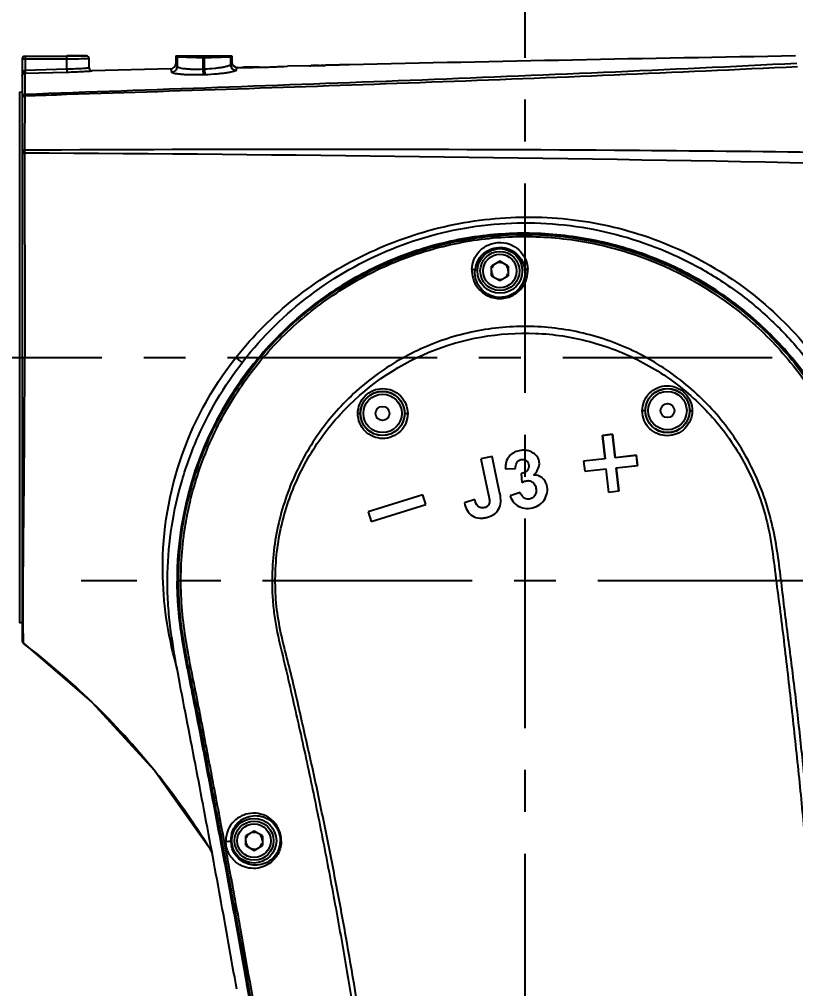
# Model space of a CAD drawing. Header units: millimetres. Extents: x 5828 to 6704, y 123 to 421.
# Drawn here: x 6573.6 to 6580.55, y 352.12 to 360.8 of the extents above; entities that cross this region are included whole.
import ezdxf

# ---------------------------------------------------------------- set-up
doc = ezdxf.new("R2010")
doc.units = ezdxf.units.MM
doc.linetypes.add('CENTER', pattern=[0.6, 0.375, -0.075, 0.075, -0.075])
for name, color, linetype in [('中心线', 7, 'Continuous'), ('外形图', 7, 'Continuous'), ('尺寸标注', 7, 'Continuous'), ('运动范围', 7, 'Continuous')]:
    doc.layers.add(name, color=color, linetype=linetype)
doc.styles.add('微软雅黑', font='msyh.ttc', dxfattribs={"height": 1.5})
doc.dimstyles.new('尺寸标注_1_20比例', dxfattribs={"dimtxt": 1.5, "dimasz": 1.25, "dimexe": 0.5, "dimexo": 0.4, "dimgap": 0.5, "dimtad": 1, "dimdec": 1, "dimlfac": 20, "dimdsep": 46, "dimtxsty": '微软雅黑', "dimcen": 0.09, "dimadec": 0, "dimazin": 0, "dimtp": 0.01, "dimtm": 0.01, "dimtfac": 1, "dimtdec": 1, "dimtofl": 0, "dimtmove": 0, "dimatfit": 3, "dimfxl": 1, "dimtolj": 1, "dimarcsym": 0})

# ---------------------------------------------------------------- blocks, each defined once
blk = doc.blocks.new('*D1121')
at = {"layer": 'Defpoints', "color": 0}
for p in [(6578.1257, 376.8637), (6520.5215, 313.0187), (6575.7198, 313.0187)]:
    blk.add_point(p, dxfattribs=at)
at = {"layer": '尺寸标注', "color": 0, "lineweight": -2}
for p, q in [((6577.7257, 376.8637), (6520.0215, 376.8637)), ((6520.5215, 375.6137), (6520.5215, 314.2687)), ((6575.3198, 313.0187), (6520.0215, 313.0187))]:
    blk.add_line(p, q, dxfattribs=at)
at = {"layer": '尺寸标注', "color": 0}
for points in [[(6520.7298, 375.6137), (6520.3132, 375.6137), (6520.5215, 376.8637)], [(6520.3132, 314.2687), (6520.7298, 314.2687), (6520.5215, 313.0187)]]:
    blk.add_solid(points, dxfattribs=at)
at = {"layer": '尺寸标注', "color": 0, "insert": (6519.2425, 344.9412), "char_height": 1.5, "attachment_point": 5, "rotation": 90, "style": '微软雅黑'}
blk.add_mtext('\\A1;1276.9', dxfattribs=at)
blk = doc.blocks.new('*D1122')
at = {"layer": 'Defpoints', "color": 0}
for p in [(6578.1257, 376.8637), (6512.573, 295.837), (6562.039, 295.837)]:
    blk.add_point(p, dxfattribs=at)
at = {"layer": '尺寸标注', "color": 0, "lineweight": -2}
for p, q in [((6577.7257, 376.8637), (6512.073, 376.8637)), ((6512.573, 375.6137), (6512.573, 297.087)), ((6561.639, 295.837), (6512.073, 295.837))]:
    blk.add_line(p, q, dxfattribs=at)
at = {"layer": '尺寸标注', "color": 0}
for points in [[(6512.7814, 375.6137), (6512.3647, 375.6137), (6512.573, 376.8637)], [(6512.3647, 297.087), (6512.7814, 297.087), (6512.573, 295.837)]]:
    blk.add_solid(points, dxfattribs=at)
at = {"layer": '尺寸标注', "color": 0, "insert": (6511.2935, 337.1476), "char_height": 1.5, "attachment_point": 5, "rotation": 90, "style": '微软雅黑'}
blk.add_mtext('\\A1;1620.5', dxfattribs=at)

msp = doc.modelspace()

# ---------------------------------------------------------------- linework, layer by layer
at = {"layer": '中心线', "linetype": 'CENTER', "ltscale": 5}
for p, q in [((6578.1257, 327.4523), (6578.1257, 362.1405)), ((6551.4631, 357.7687), (6583.6525, 357.7687)), ((6583.6525, 355.7687), (6574.1525, 355.7687))]:
    msp.add_line(p, q, dxfattribs=at)
at = {"layer": '外形图', "color": 7, "linetype": 'Continuous'}
for p, q in [((6573.6257, 360.4407), (6573.6257, 355.2312)), ((6574.0257, 360.4407), (6573.6257, 360.4407)), ((6573.6507, 360.4657), (6573.6507, 360.3388)), ((6573.6507, 360.4657), (6574.0257, 360.4657)), ((6574.0257, 360.467), (6574.0257, 360.4687)), ((6574.2007, 360.4687), (6574.0257, 360.4687)), ((6574.0257, 360.3489), (6574.0257, 360.4657)), ((6574.2257, 360.4437), (6574.2254, 360.4474)), ((6574.2257, 360.3598), (6574.2257, 360.4437)), ((6575.0007, 360.4687), (6575.0007, 360.4023)), ((6575.0007, 360.4687), (6575.0111, 360.4583)), ((6575.0007, 360.4687), (6575.5007, 360.4687)), ((6575.0111, 360.4583), (6575.0111, 360.3726)), ((6575.1844, 360.4553), (6575.1625, 360.4554)), ((6575.2436, 360.4687), (6575.2436, 360.3489)), ((6575.2578, 360.4552), (6575.2436, 360.4552)), ((6575.2578, 360.3494), (6575.2578, 360.4687)), ((6575.3389, 360.4554), (6575.3171, 360.4553)), ((6575.4903, 360.4583), (6575.5007, 360.4687)), ((6575.4903, 360.4583), (6575.4903, 360.3897)), ((6575.5007, 360.4687), (6575.5007, 360.4166)), ((6573.65, 360.3138), (6574.0264, 360.3239)), ((6574.0257, 360.3489), (6573.6507, 360.3388)), ((6574.0257, 360.3489), (6574.0264, 360.3239)), ((6574.9519, 360.3523), (6574.2513, 360.3348)), ((6575.2578, 360.3494), (6575.2436, 360.3489)), ((6575.2436, 360.3489), (6575.2454, 360.2994)), ((6575.2578, 360.3494), (6575.2596, 360.2999)), ((6575.5507, 360.3666), (6575.5737, 360.3664)), ((6575.596, 360.3663), (6575.6001, 360.3663)), ((6575.7457, 360.3687), (6575.6242, 360.3687)), ((6575.7456, 360.3675), (6575.753, 360.3677)), ((6575.8058, 360.369), (6575.8143, 360.3692)), ((6575.8738, 360.3712), (6575.8758, 360.3713)), ((6575.9257, 360.3733), (6575.9272, 360.3734)), ((6575.9661, 360.3753), (6576.0007, 360.3771)), ((6576.1969, 360.3816), (6576.0007, 360.3771)), ((6576.1971, 360.3816), (6576.1971, 360.3816)), ((6576.1971, 360.3815), (6576.1995, 360.3815)), ((6576.1995, 360.3815), (6576.2007, 360.3815)), ((6576.2007, 360.3815), (6576.2056, 360.3815)), ((6576.2056, 360.3815), (6576.208, 360.3816)), ((6576.2177, 360.3817), (6576.2129, 360.3817)), ((6576.2189, 360.3817), (6576.2226, 360.3818)), ((6576.225, 360.3821), (6576.2226, 360.382)), ((6576.2226, 360.3818), (6576.2372, 360.382)), ((6576.2372, 360.3823), (6576.2299, 360.3821)), ((6576.2372, 360.382), (6576.2554, 360.3824)), ((6576.2408, 360.3823), (6576.2372, 360.3823)), ((6576.2846, 360.3833), (6576.2408, 360.3823)), ((6576.2554, 360.3824), (6576.3028, 360.3835)), ((6576.3028, 360.3835), (6576.3174, 360.3839)), ((6576.3186, 360.3843), (6576.3174, 360.3842)), ((6576.321, 360.3843), (6576.3186, 360.3843)), ((6576.3405, 360.3847), (6576.3417, 360.3847)), ((6576.3417, 360.3847), (6576.3429, 360.3848)), ((6576.3721, 360.3855), (6576.3427, 360.3849)), ((6576.3429, 360.3848), (6576.3429, 360.3849)), ((6576.3939, 360.3855), (6576.3721, 360.385)), ((6576.4231, 360.3867), (6576.3939, 360.386)), ((6576.445, 360.3867), (6576.4231, 360.3862)), ((6576.5544, 360.3891), (6576.445, 360.3867)), ((6573.65, 360.3138), (6573.6488, 360.1239)), ((6575.2596, 360.2999), (6575.2454, 360.2994)), ((6573.6003, 360.1433), (6573.6003, 355.3942)), ((6573.6257, 360.1429), (6573.6003, 360.1433)), ((6573.6477, 360.1127), (6573.6473, 359.625)), ((6577.9007, 358.6303), (6577.8257, 358.587)), ((6577.8257, 358.5004), (6577.8257, 358.587)), ((6577.9757, 358.587), (6577.9007, 358.6303)), ((6577.9757, 358.587), (6577.9757, 358.5004)), ((6577.8257, 358.5004), (6577.9007, 358.4571)), ((6577.9007, 358.4571), (6577.9757, 358.5004)), ((6578.8189, 357.0722), (6578.9089, 357.0822)), ((6578.8422, 356.8621), (6578.8189, 357.0722)), ((6578.8194, 357.0718), (6578.8189, 357.0722)), ((6578.9085, 357.0818), (6578.8194, 357.0718)), ((6578.8194, 357.0718), (6578.8427, 356.8618)), ((6578.9085, 357.0818), (6578.9089, 357.0822)), ((6578.9319, 356.8717), (6578.9085, 357.0818)), ((6578.9089, 357.0822), (6578.9323, 356.8721)), ((6577.832, 356.8821), (6577.7309, 356.8609)), ((6577.7309, 356.8609), (6577.7989, 356.5364)), ((6577.8985, 356.5645), (6577.832, 356.8821)), ((6578.8422, 356.8621), (6578.6501, 356.8408)), ((6578.8427, 356.8618), (6578.8422, 356.8621)), ((6579.124, 356.893), (6578.9319, 356.8717)), ((6578.9319, 356.8717), (6578.9323, 356.8721)), ((6579.1243, 356.8935), (6578.9323, 356.8721)), ((6579.124, 356.893), (6579.1243, 356.8935)), ((6579.1339, 356.8038), (6579.124, 356.893)), ((6579.1343, 356.8034), (6579.1243, 356.8935)), ((6577.9495, 356.7719), (6578.0414, 356.7754)), ((6578.6501, 356.8408), (6578.6601, 356.7508)), ((6578.6601, 356.7508), (6578.8522, 356.7721)), ((6578.8755, 356.562), (6578.8522, 356.7721)), ((6578.9418, 356.7825), (6579.1339, 356.8038)), ((6578.9651, 356.5724), (6578.9418, 356.7825)), ((6578.9418, 356.7825), (6578.9423, 356.7821)), ((6578.9423, 356.7821), (6579.1343, 356.8034)), ((6578.9423, 356.7821), (6578.9656, 356.572)), ((6579.1339, 356.8038), (6579.1343, 356.8034)), ((6578.091, 356.7303), (6578.0968, 356.6496)), ((6577.2123, 356.5408), (6576.7222, 356.3878)), ((6577.2393, 356.4543), (6577.2123, 356.5408)), ((6578.0835, 356.5613), (6577.9926, 356.5304)), ((6578.9656, 356.572), (6578.8755, 356.562)), ((6576.7492, 356.3013), (6577.2393, 356.4543)), ((6577.6766, 356.4985), (6577.5832, 356.4675)), ((6576.7222, 356.3878), (6576.7492, 356.3013)), ((6573.6257, 355.3946), (6573.6003, 355.3942)), ((6573.635, 355.2971), (6573.6346, 355.3938)), ((6573.6356, 355.2112), (6573.6346, 355.3921)), ((6573.6356, 355.2112), (6574.25, 354.6841)), ((6574.2554, 354.6788), (6574.2499, 354.6841)), ((6574.2499, 354.6841), (6574.8068, 354.0739)), ((6574.8068, 354.0739), (6574.8121, 354.0681)), ((6575.7007, 353.5303), (6575.6257, 353.487)), ((6575.6257, 353.4004), (6575.6257, 353.487)), ((6575.7757, 353.487), (6575.7007, 353.5303)), ((6575.7757, 353.487), (6575.7757, 353.4004)), ((6575.6257, 353.4004), (6575.7007, 353.3571)), ((6575.7007, 353.3571), (6575.7757, 353.4004))]:
    msp.add_line(p, q, dxfattribs=at)
msp.add_lwpolyline([(6574.8121, 354.0681), (6575.2947, 353.3884), (6575.3248, 353.333)], dxfattribs=at)
for centre, radius in [((6577.9007, 358.5437), 0.2), ((6577.9007, 358.5437), 0.175), ((6577.9007, 358.5437), 0.15), ((6576.8503, 357.2689), 0.1986), ((6576.8507, 357.2687), 0.1969), ((6579.4011, 357.294), 0.1987), ((6579.4007, 357.2937), 0.1969), ((6579.4007, 357.2937), 0.1719), ((6576.8507, 357.2687), 0.1719), ((6576.8507, 357.2687), 0.0625), ((6579.4007, 357.2937), 0.0625), ((6575.7007, 353.4437), 0.2), ((6575.7007, 353.4437), 0.175), ((6575.7007, 353.4437), 0.15)]:
    msp.add_circle(centre, radius, dxfattribs=at)
for centre, radius, start, end in [((6573.6507, 360.4407), 0.025, 89.99564, 179.99564), ((6574.2005, 360.4437), 0.0252, 8.44772, 22.47094), ((6575.0613, 360.4583), 0.0501, 167.98796, 179.96918), ((6575.2436, 377.135), 16.6798, 269.79679, 270.00006), ((6575.2584, 376.8436), 16.3884, 269.99815, 270.20551), ((6575.4402, 360.4583), 0.0501, 0.03093, 12.01193), ((6575.5507, 360.4166), 0.05, 180.01278, 269.99877), ((6594.9767, -468.5786), 829.1729, 90.9971024, 91.2730892), ((6573.8859, 365.538), 5.2159, 271.54338, 273.20138), ((6574.2507, 360.3598), 0.025, 180.00026, 271.45073), ((6574.9507, 360.4023), 0.05, 271.38034, 359.99921), ((6575.614, 366.0935), 5.7272, 269.58094, 269.82016), ((6575.6177, 366.7115), 6.3453, 269.84106, 270.19885), ((6575.6169, 366.7049), 6.3387, 270.2058, 270.52363), ((6575.6144, 367.0342), 6.668, 270.51991, 270.67795), ((6575.6123, 367.2004), 6.8341, 270.67876, 271.11767), ((6575.61, 367.2852), 6.919, 271.18394, 271.62179), ((6575.6004, 367.613), 7.247, 271.69124, 272.16225), ((6575.5929, 367.8163), 7.4504, 272.17608, 272.56024), ((6575.5902, 367.8727), 7.5069, 272.57311, 272.86976), ((6576.2223, 359.9308), 0.4513, 89.96724, 90.43014), ((6576.2122, 361.9608), 1.5787, 270.46393, 270.64042), ((6576.3233, 360.3367), 0.0475, 91.32286, 92.77596), ((6573.6479, 360.2905), 0.0223, 150.17621, 153.72889), ((6570.6997, -145.2323), 504.8403, 88.863048, 89.665537), ((6577.9003, 358.5307), 0.2229, 164.80647, 176.64982), ((6577.9007, 358.5437), 0.075, 120, 160.00237), ((6577.9007, 358.5437), 0.075, 60, 100.00237), ((6577.9007, 358.5437), 0.075, 0, 40.00237), ((6577.9032, 358.531), 0.2229, 3.26299, 15.41039), ((6577.9007, 358.5437), 0.075, 180, 220.00237), ((6577.9007, 358.5437), 0.075, 300, 340.00237), ((6577.9007, 358.5437), 0.075, 240, 280.00237), ((6578.1318, 355.763), 3.1195, 173.79221, 180.9332), ((6578.0544, 355.7616), 3.042, 180.92992, 183.95786), ((6577.9516, 355.7548), 2.939, 183.96493, 185.77913), ((6573.6507, 355.2312), 0.025, 179.99496, 232.84431), ((6569.5953, 349.8814), 6.6881, 45.89711, 52.83603), ((6569.5076, 349.7917), 6.8136, 38.94171, 45.82815), ((6569.4914, 349.7781), 6.8347, 36.6368, 38.9445), ((6569.5205, 349.7993), 6.7988, 31.99476, 36.63994), ((6575.7169, 353.4468), 0.2243, 173.72737, 180.77634), ((6575.7164, 353.4468), 0.2238, 166.22046, 173.72069), ((6575.7007, 353.4437), 0.075, 120, 160.00237), ((6575.7007, 353.4437), 0.075, 60, 100.00237), ((6575.7007, 353.4437), 0.075, 0, 40.00237), ((6575.7162, 353.4468), 0.2236, 180.77923, 181.34616), ((6575.7179, 353.4469), 0.2253, 181.36415, 193.61376), ((6575.7007, 353.4437), 0.075, 180, 220.00237), ((6575.7007, 353.4437), 0.075, 300, 340.00237), ((6575.7007, 353.4437), 0.075, 240, 280.00237)]:
    msp.add_arc(centre, radius, start, end, dxfattribs=at)
msp.add_ellipse((6573.6507, 360.442), major_axis=(0, 0.025), ratio=0.999848, start_param=0, end_param=1.570796, dxfattribs=at)
for points, knots in [([(6574.2007, 360.4687), (6574.2008, 360.4685), (6574.199, 360.4684), (6574.1971, 360.468), (6574.1926, 360.4678), (6574.187, 360.4675), (6574.1797, 360.4673), (6574.1671, 360.4669), (6574.148, 360.4665), (6574.1218, 360.4662), (6574.0919, 360.4659), (6574.0595, 360.4657), (6574.0371, 360.4657), (6574.0257, 360.4657)], [0, 0, 0, 0, 0.004903, 0.019197, 0.042896, 0.075852, 0.117725, 0.168091, 0.292414, 0.443929, 0.616889, 0.804866, 1, 1, 1, 1]), ([(6574.1989, 360.4422), (6574.1883, 360.4419), (6574.1306, 360.4409), (6574.0729, 360.4407), (6574.0257, 360.4407)], [0, 0, 0, 0, 0.183547, 1, 1, 1, 1]), ([(6574.2189, 360.4429), (6574.2176, 360.4429), (6574.211, 360.4425), (6574.2043, 360.4423), (6574.1989, 360.4422)], [0, 0, 0, 0, 0.190272, 1, 1, 1, 1]), ([(6574.2257, 360.4437), (6574.2257, 360.4436), (6574.2249, 360.4435), (6574.2238, 360.4433), (6574.2215, 360.4431), (6574.2199, 360.443), (6574.2189, 360.4429)], [0, 0, 0, 0, 0.068704, 0.257272, 0.567896, 1, 1, 1, 1]), ([(6575.0199, 360.4575), (6575.0178, 360.4576), (6575.015, 360.4577), (6575.0122, 360.4581), (6575.0113, 360.4582), (6575.0111, 360.4583)], [0, 0, 0, 0, 0.715888, 0.911955, 1, 1, 1, 1]), ([(6575.1625, 360.4554), (6575.1326, 360.4556), (6575.085, 360.456), (6575.0374, 360.4567), (6575.0199, 360.4575)], [0, 0, 0, 0, 0.629604, 1, 1, 1, 1]), ([(6575.4816, 360.4575), (6575.464, 360.4567), (6575.4164, 360.456), (6575.3689, 360.4556), (6575.3389, 360.4554)], [0, 0, 0, 0, 0.37023, 1, 1, 1, 1]), ([(6575.4903, 360.4583), (6575.4901, 360.4582), (6575.4892, 360.4581), (6575.4864, 360.4577), (6575.4837, 360.4576), (6575.4816, 360.4575)], [0, 0, 0, 0, 0.088093, 0.284171, 1, 1, 1, 1]), ([(6575.5007, 360.4166), (6575.4997, 360.4166), (6575.4972, 360.4142), (6575.4936, 360.4053), (6575.4916, 360.3965), (6575.4903, 360.3897)], [0, 0, 0, 0, 0.106433, 0.299394, 1, 1, 1, 1]), ([(6573.6507, 360.3388), (6573.6481, 360.3386), (6573.6429, 360.3371), (6573.6355, 360.3301), (6573.6299, 360.3191), (6573.6264, 360.3052), (6573.6257, 360.2957), (6573.6257, 360.2909)], [0, 0, 0, 0, 0.13539, 0.26474, 0.513083, 0.757216, 1, 1, 1, 1]), ([(6580.5594, 360.402), (6579.4057, 360.3426), (6577.1023, 360.2447), (6574.7983, 360.1651), (6573.6488, 360.1239)], [0, 0, 0, 0, 0.501076, 1, 1, 1, 1]), ([(6573.6507, 360.3388), (6573.6507, 360.3357), (6573.6506, 360.33), (6573.6507, 360.3223), (6573.6501, 360.3172), (6573.6504, 360.3144), (6573.65, 360.3138)], [0, 0, 0, 0, 0.370516, 0.689173, 0.908976, 1, 1, 1, 1]), ([(6574.0253, 360.125), (6574.5684, 360.1426), (6575.656, 360.1783), (6577.2893, 360.2346), (6578.926, 360.2982), (6580.0179, 360.3479), (6580.5642, 360.3746)], [0, 0, 0, 0, 0.249119, 0.498901, 0.749236, 1, 1, 1, 1]), ([(6574.2257, 360.3598), (6574.2244, 360.3599), (6574.2194, 360.3592), (6574.2081, 360.3586), (6574.1899, 360.3571), (6574.1653, 360.3555), (6574.1354, 360.3537), (6574.0883, 360.3512), (6574.0512, 360.3497), (6574.0257, 360.3489)], [0, 0, 0, 0, 0.019265, 0.076212, 0.168678, 0.293188, 0.444708, 0.617512, 1, 1, 1, 1]), ([(6574.1772, 360.3302), (6574.1876, 360.3308), (6574.2059, 360.3319), (6574.2289, 360.3334), (6574.2432, 360.3342), (6574.2496, 360.3348), (6574.2513, 360.3348)], [0, 0, 0, 0, 0.421482, 0.739282, 0.929622, 1, 1, 1, 1]), ([(6574.9519, 360.3523), (6574.953, 360.3523), (6574.9555, 360.3496), (6574.9591, 360.3399), (6574.9613, 360.3303), (6574.9626, 360.3228)], [0, 0, 0, 0, 0.099628, 0.291265, 1, 1, 1, 1]), ([(6575.0111, 360.3726), (6575.0111, 360.3601), (6575.0008, 360.3342), (6574.9751, 360.3233), (6574.9626, 360.3229)], [0, 0, 0, 0, 0.499047, 1, 1, 1, 1]), ([(6575.2454, 360.2994), (6575.2098, 360.2981), (6575.158, 360.2975), (6575.092, 360.2998), (6575.0498, 360.3027), (6575.015, 360.3066), (6574.9887, 360.3111), (6574.9725, 360.3155), (6574.9649, 360.3195), (6574.9629, 360.3218), (6574.9626, 360.3229)], [0, 0, 0, 0, 0.373058, 0.542063, 0.69111, 0.814961, 0.909022, 0.970244, 0.988545, 1, 1, 1, 1]), ([(6575.0111, 360.3726), (6575.0098, 360.3801), (6575.0078, 360.3898), (6575.0043, 360.3996), (6575.0018, 360.4023), (6575.0007, 360.4023)], [0, 0, 0, 0, 0.709352, 0.900515, 1, 1, 1, 1]), ([(6575.2436, 360.3489), (6575.2142, 360.3476), (6575.1714, 360.347), (6575.1169, 360.3493), (6575.0822, 360.3523), (6575.0538, 360.3561), (6575.0319, 360.3609), (6575.0186, 360.3653), (6575.0115, 360.3701), (6575.0111, 360.3726)], [0, 0, 0, 0, 0.37295, 0.541649, 0.690185, 0.813239, 0.906763, 0.968424, 1, 1, 1, 1]), ([(6575.4903, 360.3897), (6575.4901, 360.3888), (6575.4885, 360.3866), (6575.4823, 360.3826), (6575.4691, 360.3777), (6575.4477, 360.3719), (6575.4191, 360.3661), (6575.3845, 360.3606), (6575.3302, 360.3539), (6575.2873, 360.3507), (6575.2578, 360.3494)], [0, 0, 0, 0, 0.012335, 0.031417, 0.093612, 0.187838, 0.311355, 0.460017, 0.628443, 1, 1, 1, 1]), ([(6575.5417, 360.3399), (6575.5415, 360.3389), (6575.5394, 360.3367), (6575.5319, 360.3328), (6575.5158, 360.3279), (6575.4897, 360.3222), (6575.4549, 360.3164), (6575.4129, 360.311), (6575.3471, 360.3044), (6575.2953, 360.3012), (6575.2596, 360.2999)], [0, 0, 0, 0, 0.010793, 0.028862, 0.09017, 0.184462, 0.308542, 0.458029, 0.627273, 1, 1, 1, 1]), ([(6575.4903, 360.3897), (6575.4903, 360.3768), (6575.5015, 360.3498), (6575.5288, 360.3396), (6575.5417, 360.3399)], [0, 0, 0, 0, 0.499188, 1, 1, 1, 1]), ([(6575.5417, 360.3399), (6575.543, 360.3464), (6575.5448, 360.3551), (6575.5483, 360.3639), (6575.5505, 360.3664), (6575.5516, 360.3666)], [0, 0, 0, 0, 0.691206, 0.88836, 1, 1, 1, 1]), ([(6576.321, 360.3841), (6576.3228, 360.3842), (6576.3265, 360.384), (6576.3301, 360.3843), (6576.332, 360.3844)], [0, 0, 0, 0, 0.499872, 1, 1, 1, 1]), ([(6576.5093, 360.3881), (6576.4986, 360.3881), (6576.4771, 360.3885), (6576.4557, 360.3871), (6576.445, 360.3869)], [0, 0, 0, 0, 0.499987, 1, 1, 1, 1]), ([(6573.6286, 360.3016), (6573.629, 360.3023), (6573.631, 360.3055), (6573.6339, 360.3081), (6573.6364, 360.3097)], [0, 0, 0, 0, 0.223419, 1, 1, 1, 1]), ([(6573.6364, 360.3097), (6573.6372, 360.3102), (6573.6414, 360.3126), (6573.6462, 360.3137), (6573.65, 360.3138)], [0, 0, 0, 0, 0.207033, 1, 1, 1, 1]), ([(6573.6488, 360.1239), (6573.6428, 360.1234), (6573.6308, 360.1182), (6573.6257, 360.106), (6573.6257, 360.1001)], [0, 0, 0, 0, 0.508079, 1, 1, 1, 1]), ([(6573.6482, 360.1127), (6573.6439, 360.1124), (6573.6356, 360.1097), (6573.6296, 360.1032), (6573.6278, 360.0996)], [0, 0, 0, 0, 0.5151, 1, 1, 1, 1]), ([(6573.6488, 360.1239), (6573.6487, 360.1231), (6573.6485, 360.1194), (6573.6483, 360.1157), (6573.6482, 360.1127)], [0, 0, 0, 0, 0.208792, 1, 1, 1, 1]), ([(6580.6999, 359.605), (6580.1092, 359.6129), (6577.7585, 359.6359), (6575.4075, 359.6336), (6573.6473, 359.625)], [0, 0, 0, 0, 0.251262, 1, 1, 1, 1]), ([(6573.6473, 359.625), (6573.6418, 359.6245), (6573.6318, 359.6216), (6573.6257, 359.612), (6573.6257, 359.6076)], [0, 0, 0, 0, 0.557109, 1, 1, 1, 1]), ([(6573.6328, 359.5955), (6573.6318, 359.5949), (6573.6284, 359.5928), (6573.6257, 359.589), (6573.6257, 359.5862)], [0, 0, 0, 0, 0.302007, 1, 1, 1, 1]), ([(6573.6467, 359.5994), (6573.6454, 359.5993), (6573.6407, 359.5986), (6573.6359, 359.5972), (6573.6328, 359.5955)], [0, 0, 0, 0, 0.267863, 1, 1, 1, 1]), ([(6573.6477, 359.6251), (6573.6475, 359.6231), (6573.6468, 359.6145), (6573.6468, 359.6059), (6573.6467, 359.5994)], [0, 0, 0, 0, 0.234434, 1, 1, 1, 1]), ([(6573.6467, 359.5994), (6573.6469, 359.4576), (6573.6475, 358.8474), (6573.6479, 358.2371), (6573.6479, 357.7687)], [0, 0, 0, 0, 0.232379, 1, 1, 1, 1]), ([(6575.5376, 357.7687), (6575.6149, 357.8662), (6575.7808, 358.0526), (6576.1524, 358.3842), (6576.6838, 358.7168), (6577.3918, 358.9664), (6578.1368, 359.0548), (6578.882, 358.9754), (6579.5901, 358.7286), (6580.2227, 358.325), (6580.5724, 357.9655), (6580.724, 357.7687)], [0, 0, 0, 0, 0.062666, 0.125348, 0.250491, 0.375626, 0.500551, 0.625247, 0.749966, 0.874901, 1, 1, 1, 1]), ([(6575.5452, 352.1145), (6575.4972, 352.3903), (6575.3985, 352.9415), (6575.2701, 353.6295), (6575.1662, 354.1797), (6575.086, 354.592), (6575.0059, 355.0042), (6574.9478, 355.3498), (6574.9257, 355.6293), (6574.9234, 355.9096), (6574.9552, 356.2594), (6575.0471, 356.6706), (6575.2398, 357.1973), (6575.6082, 357.8016), (6576.2219, 358.3866), (6576.9659, 358.7936), (6577.7904, 358.9943), (6578.6384, 358.9709), (6579.3176, 358.7709), (6579.8143, 358.5091), (6580.1582, 358.2649), (6580.4668, 357.9775), (6580.7347, 357.6518), (6580.9572, 357.2936), (6581.1027, 356.9737), (6581.1921, 356.7078), (6581.2616, 356.4363), (6581.2951, 356.2284), (6581.3131, 356.0895)], [0, 0, 0, 0, 0.062513, 0.125028, 0.156286, 0.187532, 0.218806, 0.250079, 0.265702, 0.281343, 0.312626, 0.343892, 0.37516, 0.437556, 0.499964, 0.56237, 0.624787, 0.687222, 0.749663, 0.780957, 0.812261, 0.843563, 0.874854, 0.906148, 0.937447, 0.953088, 0.968718, 1, 1, 1, 1]), ([(6575.0189, 355.5838), (6574.9956, 355.9796), (6575.1045, 356.7887), (6575.7085, 357.8463), (6576.6652, 358.6026), (6577.8361, 358.945), (6579.0494, 358.8218), (6579.9514, 358.3456), (6580.5224, 357.7851), (6580.8641, 357.2894), (6581.1057, 356.7374), (6581.1869, 356.3445), (6581.2148, 356.1471)], [0, 0, 0, 0, 0.124783, 0.249565, 0.374368, 0.499174, 0.624051, 0.74895, 0.811694, 0.874513, 0.937262, 1, 1, 1, 1]), ([(6576.2929, 347.1284), (6576.2691, 347.5013), (6576.2089, 348.2464), (6576.0827, 349.3605), (6575.9286, 350.471), (6575.7515, 351.578), (6575.59, 352.4982), (6575.4544, 353.2331), (6575.367, 353.692), (6575.2972, 354.0591), (6575.2455, 354.3345), (6575.193, 354.6098), (6575.1366, 354.8844), (6575.0803, 355.1591), (6575.0386, 355.4366), (6575.0214, 355.717), (6575.031, 356.0914), (6575.1083, 356.5552), (6575.2991, 357.0856), (6575.5826, 357.5729), (6576.0699, 358.1421), (6576.8605, 358.6749), (6577.9716, 358.9347), (6579.1024, 358.7837), (6579.9417, 358.3315), (6580.4818, 357.812), (6580.8112, 357.3545), (6581.0528, 356.845), (6581.1486, 356.4813), (6581.1815, 356.2973)], [0, 0, 0, 0, 0.062555, 0.12511, 0.187665, 0.25022, 0.312774, 0.344052, 0.37533, 0.390968, 0.406604, 0.422242, 0.437889, 0.453533, 0.469169, 0.484829, 0.500496, 0.531785, 0.56307, 0.594351, 0.625632, 0.687938, 0.750243, 0.812549, 0.874854, 0.906134, 0.93742, 0.968706, 1, 1, 1, 1]), ([(6581.2132, 356.1676), (6581.2007, 356.2609), (6581.1691, 356.447), (6581.071, 356.8111), (6580.8865, 357.2472), (6580.5742, 357.7213), (6580.1816, 358.1314), (6579.721, 358.4635), (6579.2074, 358.706), (6578.6589, 358.8519), (6578.093, 358.8989), (6577.5281, 358.8414), (6576.983, 358.6821), (6576.4759, 358.4268), (6576.0226, 358.0849), (6575.6387, 357.6666), (6575.3359, 357.1862), (6575.1256, 356.6589), (6575.051, 356.2875), (6575.0306, 356.1004)], [0, 0, 0, 0, 0.031274, 0.062558, 0.125052, 0.187548, 0.250044, 0.31254, 0.375035, 0.437533, 0.500031, 0.562524, 0.62502, 0.687517, 0.750014, 0.81251, 0.875007, 0.937503, 1, 1, 1, 1]), ([(6576.3096, 347.1294), (6576.2852, 347.5006), (6576.2255, 348.2423), (6576.1005, 349.3513), (6575.9484, 350.4569), (6575.7732, 351.5591), (6575.6129, 352.4752), (6575.4787, 353.2069), (6575.392, 353.6637), (6575.3223, 354.0291), (6575.2704, 354.3033), (6575.2184, 354.5773), (6575.1638, 354.8509), (6575.1073, 355.1242), (6575.0503, 355.4921), (6575.0335, 355.9594), (6575.12, 356.5138), (6575.3039, 357.0434), (6575.5792, 357.532), (6575.9387, 357.9624), (6576.3697, 358.3212), (6576.8578, 358.5976), (6577.3882, 358.7805), (6577.9429, 358.8642), (6578.5039, 358.8456), (6579.2327, 358.687), (6579.9064, 358.3308), (6580.4472, 357.8171), (6580.7777, 357.3634), (6581.0224, 356.8588), (6581.1217, 356.4977), (6581.1544, 356.3146)], [0, 0, 0, 0, 0.062516, 0.125032, 0.18755, 0.250066, 0.312583, 0.343842, 0.3751, 0.390729, 0.406358, 0.421988, 0.437617, 0.453246, 0.468885, 0.500147, 0.531388, 0.562637, 0.593884, 0.62512, 0.656369, 0.687626, 0.718882, 0.750132, 0.7814, 0.812672, 0.874947, 0.906214, 0.937484, 0.96875, 1, 1, 1, 1]), ([(6577.6497, 358.5614), (6577.6512, 358.5892), (6577.6638, 358.6463), (6577.7132, 358.7243), (6577.7969, 358.7856), (6577.9067, 358.8077), (6578.0125, 358.7806), (6578.0901, 358.7207), (6578.1371, 358.6452), (6578.1495, 358.589), (6578.151, 358.5612)], [0, 0, 0, 0, 0.110504, 0.22654, 0.358356, 0.510478, 0.654232, 0.777134, 0.889549, 1, 1, 1, 1]), ([(6577.6851, 358.5891), (6577.6966, 358.6312), (6577.7519, 358.7199), (6577.9059, 358.7742), (6578.0546, 358.7155), (6578.1068, 358.631), (6578.1181, 358.5903)], [0, 0, 0, 0, 0.227942, 0.512111, 0.778998, 1, 1, 1, 1]), ([(6577.6497, 358.5614), (6577.656, 358.5617), (6577.6681, 358.5599), (6577.6774, 358.5493), (6577.6777, 358.5437)], [0, 0, 0, 0, 0.530108, 1, 1, 1, 1]), ([(6577.6497, 358.5614), (6577.6501, 358.5326), (6577.6549, 358.4722), (6577.7, 358.3869), (6577.7809, 358.3183), (6577.8931, 358.2879), (6578.0092, 358.3122), (6578.0966, 358.3808), (6578.1453, 358.469), (6578.1511, 358.5316), (6578.151, 358.5611)], [0, 0, 0, 0, 0.106887, 0.220926, 0.34806, 0.490384, 0.636871, 0.771155, 0.890533, 1, 1, 1, 1]), ([(6578.1257, 358.5437), (6578.1272, 358.5176), (6578.1205, 358.4617), (6578.078, 358.3827), (6577.9993, 358.3209), (6577.8948, 358.2991), (6577.7939, 358.3266), (6577.7214, 358.3884), (6577.6824, 358.4644), (6577.6763, 358.5182), (6577.6777, 358.5437)], [0, 0, 0, 0, 0.108647, 0.227747, 0.362646, 0.510416, 0.653567, 0.780667, 0.894147, 1, 1, 1, 1]), ([(6578.151, 358.5612), (6578.1456, 358.5611), (6578.1348, 358.559), (6578.126, 358.5493), (6578.1257, 358.5437)], [0, 0, 0, 0, 0.490681, 1, 1, 1, 1]), ([(6580.9258, 346.6636), (6580.9291, 346.7476), (6580.9325, 346.9158), (6580.9377, 347.2521), (6580.9446, 347.6725), (6580.9442, 348.1772), (6580.9376, 348.85), (6580.9226, 349.691), (6580.8811, 350.6996), (6580.8246, 351.7075), (6580.7505, 352.7142), (6580.6756, 353.552), (6580.6055, 354.2213), (6580.5592, 354.6393), (6580.5189, 354.9733), (6580.4865, 355.2235), (6580.4537, 355.4737), (6580.4234, 355.7243), (6580.3939, 355.9749), (6580.3521, 356.224), (6580.2882, 356.4687), (6580.1683, 356.7836), (6579.9531, 357.149), (6579.6053, 357.5194), (6579.1846, 357.8046), (6578.7112, 357.9898), (6578.2084, 358.0652), (6577.7012, 358.0266), (6577.2151, 357.8766), (6576.7753, 357.6218), (6576.4022, 357.2768), (6576.1156, 356.8571), (6575.9261, 356.3855), (6575.8732, 356.05), (6575.8644, 355.8821)], [0, 0, 0, 0, 0.015625, 0.031251, 0.062506, 0.093762, 0.125021, 0.187542, 0.250065, 0.312589, 0.375114, 0.437638, 0.4689, 0.500163, 0.515791, 0.531418, 0.547046, 0.56268, 0.578314, 0.593939, 0.609581, 0.62522, 0.656452, 0.687674, 0.718895, 0.750118, 0.781349, 0.8126, 0.843856, 0.875079, 0.906277, 0.937495, 0.968746, 1, 1, 1, 1]), ([(6577.1254, 346.757), (6577.1175, 347.0824), (6577.0905, 347.7332), (6577.0259, 348.7082), (6576.9373, 349.6817), (6576.8219, 350.6526), (6576.6856, 351.6208), (6576.5539, 352.4249), (6576.4343, 353.0655), (6576.3399, 353.545), (6576.2408, 354.0234), (6576.1313, 354.4994), (6576.026, 354.9758), (6575.9161, 355.369), (6575.8875, 355.6942), (6575.8926, 355.9389), (6575.9243, 356.1818), (6576.0034, 356.4983), (6576.1671, 356.8745), (6576.5518, 357.4017), (6577.2366, 357.8828), (6578.0607, 358.0278), (6578.7063, 357.9294), (6579.165, 357.7524), (6579.5744, 357.4805), (6579.9156, 357.1263), (6580.1681, 356.7044), (6580.2729, 356.393), (6580.3061, 356.2337)], [0, 0, 0, 0, 0.062541, 0.125122, 0.187724, 0.250339, 0.312957, 0.375569, 0.406871, 0.438168, 0.469457, 0.500736, 0.532003, 0.56325, 0.578894, 0.594545, 0.610199, 0.625853, 0.657101, 0.688323, 0.750405, 0.812555, 0.843804, 0.875037, 0.906259, 0.937489, 0.968739, 1, 1, 1, 1]), ([(6573.6346, 355.3921), (6573.6334, 355.7055), (6573.6387, 356.2473), (6573.6466, 357.0395), (6573.648, 357.5183), (6573.6479, 357.7687)], [0, 0, 0, 0, 0.395511, 0.683936, 1, 1, 1, 1]), ([(6574.8842, 355.8037), (6574.8742, 356.151), (6574.9772, 356.8606), (6575.3191, 357.4909), (6575.5376, 357.7687)], [0, 0, 0, 0, 0.495641, 1, 1, 1, 1]), ([(6575.6027, 357.7172), (6575.5979, 357.7211), (6575.5763, 357.7385), (6575.5546, 357.7556), (6575.5376, 357.7687)], [0, 0, 0, 0, 0.223607, 1, 1, 1, 1]), ([(6576.6298, 357.2675), (6576.6297, 357.2966), (6576.6413, 357.3555), (6576.6911, 357.4299), (6576.7656, 357.4796), (6576.8533, 357.4969), (6576.9408, 357.4793), (6577.0149, 357.4295), (6577.0644, 357.3552), (6577.076, 357.2965), (6577.076, 357.2674)], [0, 0, 0, 0, 0.125332, 0.250606, 0.375738, 0.500594, 0.625298, 0.750016, 0.874876, 1, 1, 1, 1]), ([(6579.1752, 357.2921), (6579.1752, 357.3212), (6579.1867, 357.3799), (6579.2362, 357.4542), (6579.3102, 357.504), (6579.3977, 357.5217), (6579.4855, 357.5045), (6579.5602, 357.4548), (6579.6101, 357.3802), (6579.6217, 357.3212), (6579.6217, 357.292)], [0, 0, 0, 0, 0.125068, 0.249765, 0.37432, 0.49892, 0.623834, 0.749122, 0.874612, 1, 1, 1, 1]), ([(6579.2024, 357.2937), (6579.2022, 357.293), (6579.1987, 357.2933), (6579.1942, 357.2923), (6579.1854, 357.2922), (6579.179, 357.2921), (6579.1752, 357.2921)], [0, 0, 0, 0, 0.087672, 0.276525, 0.58742, 1, 1, 1, 1]), ([(6579.6217, 357.292), (6579.6217, 357.263), (6579.6101, 357.2044), (6579.5606, 357.1304), (6579.4868, 357.0807), (6579.3994, 357.063), (6579.3116, 357.08), (6579.2369, 357.1296), (6579.187, 357.204), (6579.1752, 357.263), (6579.1752, 357.2921)], [0, 0, 0, 0, 0.125007, 0.24955, 0.373962, 0.498557, 0.623599, 0.749027, 0.874574, 1, 1, 1, 1]), ([(6579.5999, 357.2937), (6579.6, 357.2931), (6579.6029, 357.2932), (6579.6065, 357.2924), (6579.6135, 357.2922), (6579.6186, 357.2921), (6579.6217, 357.292)], [0, 0, 0, 0, 0.089887, 0.281584, 0.580491, 1, 1, 1, 1]), ([(6576.6517, 357.2687), (6576.6515, 357.2681), (6576.6487, 357.2685), (6576.6451, 357.2677), (6576.6381, 357.2677), (6576.6329, 357.2675), (6576.6298, 357.2675)], [0, 0, 0, 0, 0.08724, 0.277516, 0.578579, 1, 1, 1, 1]), ([(6577.076, 357.2674), (6577.076, 357.2383), (6577.0643, 357.1794), (6577.0144, 357.1052), (6576.9399, 357.0556), (6576.8523, 357.0384), (6576.765, 357.0561), (6576.691, 357.1057), (6576.6415, 357.1798), (6576.6298, 357.2384), (6576.6298, 357.2675)], [0, 0, 0, 0, 0.125358, 0.250704, 0.375962, 0.500896, 0.625537, 0.750107, 0.874863, 1, 1, 1, 1]), ([(6577.0489, 357.2687), (6577.0491, 357.268), (6577.0526, 357.2685), (6577.0571, 357.2675), (6577.0658, 357.2676), (6577.0723, 357.2674), (6577.076, 357.2674)], [0, 0, 0, 0, 0.087034, 0.276136, 0.586576, 1, 1, 1, 1]), ([(6578.2028, 356.7173), (6578.2175, 356.7297), (6578.2416, 356.7607), (6578.2566, 356.808), (6578.2527, 356.8469), (6578.2369, 356.8824), (6578.2019, 356.9179), (6578.1468, 356.9392), (6578.0882, 356.9403), (6578.0317, 356.9244), (6577.9997, 356.9012), (6577.9865, 356.8872)], [0, 0, 0, 0, 0.124904, 0.249534, 0.312136, 0.374806, 0.499526, 0.624498, 0.749738, 0.87497, 1, 1, 1, 1]), ([(6577.9865, 356.8872), (6577.9725, 356.8721), (6577.9512, 356.8345), (6577.9494, 356.7925), (6577.9495, 356.7719)], [0, 0, 0, 0, 0.498704, 1, 1, 1, 1]), ([(6578.0414, 356.7754), (6578.0397, 356.7929), (6578.043, 356.822), (6578.0685, 356.8485), (6578.0942, 356.8585), (6578.1219, 356.8573), (6578.1456, 356.8418), (6578.1578, 356.8171), (6578.16, 356.7989), (6578.1591, 356.7901)], [0, 0, 0, 0, 0.247796, 0.372938, 0.498887, 0.624188, 0.749239, 0.874798, 1, 1, 1, 1]), ([(6578.1591, 356.7901), (6578.1582, 356.782), (6578.1535, 356.7659), (6578.1311, 356.7413), (6578.1068, 356.7332), (6578.091, 356.7303)], [0, 0, 0, 0, 0.25129, 0.501193, 1, 1, 1, 1]), ([(6578.2942, 356.6763), (6578.2831, 356.6893), (6578.2547, 356.7108), (6578.2199, 356.7172), (6578.2028, 356.7173)], [0, 0, 0, 0, 0.499787, 1, 1, 1, 1]), ([(6577.9926, 356.5304), (6578.0001, 356.5079), (6578.0247, 356.4654), (6578.0853, 356.4228), (6578.1586, 356.4147), (6578.2292, 356.4317), (6578.2893, 356.4743), (6578.3244, 356.5391), (6578.3299, 356.6123), (6578.3097, 356.6583), (6578.2942, 356.6763)], [0, 0, 0, 0, 0.125059, 0.249786, 0.374925, 0.500425, 0.625255, 0.750366, 0.875354, 1, 1, 1, 1]), ([(6578.0968, 356.6496), (6578.1071, 356.655), (6578.1278, 356.6659), (6578.1636, 356.6687), (6578.1971, 356.6547), (6578.2178, 356.6251), (6578.2265, 356.5912), (6578.2263, 356.5558), (6578.21, 356.5236), (6578.1902, 356.5098), (6578.1794, 356.5057)], [0, 0, 0, 0, 0.125641, 0.250567, 0.375223, 0.500039, 0.625425, 0.75054, 0.875207, 1, 1, 1, 1]), ([(6577.5832, 356.4675), (6577.588, 356.4447), (6577.6029, 356.3999), (6577.6505, 356.3443), (6577.71, 356.329), (6577.7566, 356.3326), (6577.8025, 356.3421), (6577.8575, 356.3661), (6577.9032, 356.4238), (6577.9125, 356.4957), (6577.9033, 356.5416), (6577.8985, 356.5645)], [0, 0, 0, 0, 0.125132, 0.249547, 0.37405, 0.43679, 0.499772, 0.624898, 0.749781, 0.874725, 1, 1, 1, 1]), ([(6577.7989, 356.5364), (6577.8011, 356.5256), (6577.8063, 356.5042), (6577.81, 356.4709), (6577.7963, 356.4384), (6577.7701, 356.4254), (6577.7485, 356.4219), (6577.7263, 356.4221), (6577.6905, 356.4427), (6577.6818, 356.4774), (6577.6766, 356.4985)], [0, 0, 0, 0, 0.125972, 0.251654, 0.376049, 0.500692, 0.56373, 0.626702, 0.751078, 1, 1, 1, 1]), ([(6578.1794, 356.5057), (6578.1606, 356.4985), (6578.1127, 356.503), (6578.0899, 356.5419), (6578.0835, 356.5613)], [0, 0, 0, 0, 0.496472, 1, 1, 1, 1]), ([(6580.3061, 356.2337), (6580.3265, 356.1359), (6580.3527, 355.9375), (6580.3902, 355.6401), (6580.4294, 355.3428), (6580.4641, 355.0449), (6580.4978, 354.7469), (6580.5422, 354.3495), (6580.5945, 353.8524), (6580.6487, 353.255), (6580.6977, 352.6571), (6580.7412, 352.0588), (6580.7906, 351.2605), (6580.8306, 350.4617), (6580.8594, 349.6624), (6580.8739, 349.0627), (6580.8839, 348.463), (6580.8904, 347.9633), (6580.8912, 347.5635), (6580.8881, 347.1638), (6580.8879, 346.864), (6580.8838, 346.6642)], [0, 0, 0, 0, 0.031244, 0.062486, 0.093733, 0.124981, 0.15623, 0.187481, 0.249986, 0.312493, 0.375001, 0.43751, 0.500019, 0.625035, 0.687542, 0.750046, 0.812546, 0.87504, 0.906284, 0.937527, 1, 1, 1, 1]), ([(6575.8644, 355.8821), (6575.8594, 355.786), (6575.8605, 355.6412), (6575.8816, 355.45), (6575.9164, 355.261), (6575.9744, 355.028), (6576.0391, 354.7473), (6576.1025, 354.4664), (6576.1649, 354.1852), (6576.2251, 353.9034), (6576.3018, 353.5268), (6576.3931, 353.0551), (6576.5303, 352.2986), (6576.6776, 351.3487), (6576.8278, 350.2051), (6576.9466, 349.0579), (6577.0318, 347.9081), (6577.0702, 347.1406), (6577.0826, 346.7567)], [0, 0, 0, 0, 0.031303, 0.046923, 0.062524, 0.093767, 0.124992, 0.15621, 0.187444, 0.218686, 0.249931, 0.312434, 0.374949, 0.499994, 0.625045, 0.750079, 0.875076, 1, 1, 1, 1]), ([(6575.0153, 354.9766), (6574.9761, 355.1113), (6574.9142, 355.385), (6574.888, 355.6644), (6574.8842, 355.8037)], [0, 0, 0, 0, 0.501657, 1, 1, 1, 1]), ([(6576.2918, 346.9615), (6576.2703, 347.3243), (6576.2157, 348.0492), (6576.0987, 349.1334), (6575.954, 350.2141), (6575.7869, 351.2916), (6575.6328, 352.187), (6575.5032, 352.9023), (6575.4032, 353.4382), (6575.301, 353.9737), (6575.2162, 354.42), (6575.1461, 354.7766), (6575.0756, 355.1328), (6575.0296, 355.4025), (6575.0189, 355.5838)], [0, 0, 0, 0, 0.125002, 0.250004, 0.375008, 0.500013, 0.625018, 0.687521, 0.750023, 0.812526, 0.87503, 0.906279, 0.937529, 1, 1, 1, 1]), ([(6575.0706, 355.1639), (6575.0893, 355.0591), (6575.1296, 354.85), (6575.2118, 354.4322), (6575.3118, 353.9095), (6575.4312, 353.282), (6575.5083, 352.8633), (6575.5463, 352.6538)], [0, 0, 0, 0, 0.125013, 0.250006, 0.500005, 0.750003, 1, 1, 1, 1]), ([(6575.9444, 353.4413), (6575.9441, 353.461), (6575.9402, 353.5006), (6575.9137, 353.5725), (6575.8545, 353.6433), (6575.7627, 353.6874), (6575.6704, 353.6939), (6575.5863, 353.6699), (6575.515, 353.6192), (6575.461, 353.5412), (6575.4478, 353.4751), (6575.4479, 353.4401)], [0, 0, 0, 0, 0.076147, 0.151591, 0.292764, 0.419231, 0.533964, 0.642078, 0.749604, 0.864828, 1, 1, 1, 1]), ([(6575.4991, 353.5001), (6575.5053, 353.5257), (6575.5261, 353.5725), (6575.5771, 353.6261), (6575.6396, 353.6597), (6575.7112, 353.6723), (6575.7883, 353.6599), (6575.863, 353.6169), (6575.9202, 353.5417), (6575.9343, 353.4767), (6575.9341, 353.4437)], [0, 0, 0, 0, 0.123516, 0.234101, 0.341185, 0.451113, 0.569122, 0.699914, 0.845636, 1, 1, 1, 1]), ([(6575.4479, 353.4401), (6575.4561, 353.4378), (6575.469, 353.4376), (6575.4836, 353.4393), (6575.4899, 353.4412), (6575.4924, 353.4428), (6575.4926, 353.4437)], [0, 0, 0, 0, 0.555562, 0.82895, 0.93786, 1, 1, 1, 1]), ([(6575.9444, 353.4413), (6575.9441, 353.404), (6575.9267, 353.3324), (6575.8624, 353.2515), (6575.7813, 353.2054), (6575.6956, 353.1909), (6575.6112, 353.2052), (6575.5315, 353.2496), (6575.4664, 353.3293), (6575.4483, 353.4017), (6575.4479, 353.4401)], [0, 0, 0, 0, 0.145521, 0.275838, 0.392827, 0.501778, 0.608704, 0.721066, 0.850427, 1, 1, 1, 1]), ([(6575.9341, 353.4437), (6575.9338, 353.4119), (6575.92, 353.3509), (6575.8546, 353.2612), (6575.733, 353.2079), (6575.6083, 353.2404), (6575.5316, 353.3109), (6575.5062, 353.3639), (6575.4989, 353.3939)], [0, 0, 0, 0, 0.150573, 0.285603, 0.514725, 0.731093, 0.854116, 1, 1, 1, 1]), ([(6575.9444, 353.4413), (6575.942, 353.4415), (6575.939, 353.4422), (6575.9345, 353.4426), (6575.9341, 353.4437)], [0, 0, 0, 0, 0.670797, 1, 1, 1, 1]), ([(6575.577, 352.484), (6575.7001, 351.7985), (6575.931, 350.4247), (6576.1694, 348.5821), (6576.263, 347.4248), (6576.2905, 346.9613)], [0, 0, 0, 0, 0.375005, 0.749995, 1, 1, 1, 1])]:
    msp.add_open_spline(points, degree=3, knots=knots, dxfattribs=at)
for points in [[(6574.2184, 360.4614), (6574.2139, 360.4659), (6574.2071, 360.4687), (6574.2007, 360.4687)], [(6574.2238, 360.4533), (6574.2226, 360.4563), (6574.2207, 360.4591), (6574.2184, 360.4614)], [(6575.6242, 360.3687), (6575.6149, 360.3687), (6575.6057, 360.3679), (6575.5966, 360.3665)], [(6575.6521, 360.3664), (6575.6429, 360.3679), (6575.6335, 360.3687), (6575.6242, 360.3687)], [(6576.208, 360.3816), (6576.2096, 360.3816), (6576.2112, 360.3817), (6576.2129, 360.3817)], [(6576.2129, 360.3817), (6576.2149, 360.3817), (6576.2169, 360.3817), (6576.2189, 360.3817)], [(6576.3028, 360.3838), (6576.3016, 360.3838), (6576.3004, 360.3837), (6576.2992, 360.3836)], [(6576.3064, 360.3838), (6576.3052, 360.3838), (6576.304, 360.3838), (6576.3028, 360.3838)], [(6576.3101, 360.384), (6576.3089, 360.3839), (6576.3077, 360.3838), (6576.3064, 360.3838)], [(6576.3125, 360.3841), (6576.3117, 360.384), (6576.3109, 360.384), (6576.3101, 360.384)], [(6576.3174, 360.3842), (6576.3158, 360.3841), (6576.3141, 360.3841), (6576.3125, 360.3841)], [(6576.3174, 360.3839), (6576.3186, 360.384), (6576.3198, 360.3841), (6576.321, 360.3841)], [(6576.3271, 360.3842), (6576.3255, 360.3841), (6576.3239, 360.3842), (6576.3222, 360.3842)], [(6576.332, 360.3844), (6576.3328, 360.3844), (6576.3336, 360.3845), (6576.3344, 360.3845)], [(6576.3344, 360.3845), (6576.336, 360.3846), (6576.3376, 360.3846), (6576.3393, 360.3847)], [(6576.3368, 360.3845), (6576.336, 360.3845), (6576.3352, 360.3845), (6576.3344, 360.3845)], [(6576.3393, 360.3847), (6576.3397, 360.3847), (6576.3401, 360.3847), (6576.3405, 360.3847)], [(6576.5352, 360.3887), (6576.5266, 360.3883), (6576.5179, 360.3881), (6576.5093, 360.3881)], [(6576.5544, 360.3894), (6576.548, 360.3892), (6576.5416, 360.3889), (6576.5352, 360.3887)], [(6573.6257, 360.2909), (6573.6257, 360.2942), (6573.6265, 360.2975), (6573.6279, 360.3004)], [(6573.6278, 360.0996), (6573.6265, 360.0969), (6573.6257, 360.0939), (6573.6257, 360.0909)], [(6573.6482, 360.1127), (6573.7739, 360.1168), (6573.8996, 360.1209), (6574.0253, 360.125)], [(6575.0275, 355.4589), (6575.0375, 355.36), (6575.0531, 355.2617), (6575.0706, 355.1639)], [(6575.5463, 352.6538), (6575.5566, 352.5972), (6575.5668, 352.5406), (6575.577, 352.484)]]:
    msp.add_open_spline(points, degree=3, dxfattribs=at)
at = {"layer": '运动范围', "color": 7, "linetype": 'Continuous'}
msp.add_arc((6578.1257, 333.0187), 43.845, 350, 224.94335, dxfattribs=at)

# ---------------------------------------------------------------- dimensions: what is measured, and where the dimension line sits
at = {"layer": '尺寸标注'}
dim = msp.add_linear_dim(base=(6512.573, 295.837), p1=(6578.1257, 376.8637), p2=(6562.039, 295.837), angle=90, dimstyle='尺寸标注_1_20比例', dxfattribs=at)
dim.commit()
dim.dimension.update_dxf_attribs({"geometry": '*D1122', "text_midpoint": (6512.573, 337.1476), "dimtype": 160})
dim = msp.add_linear_dim(base=(6520.5215, 313.0187), p1=(6578.1257, 376.8637), p2=(6575.7198, 313.0187), angle=90, dimstyle='尺寸标注_1_20比例', dxfattribs=at)
dim.commit()
dim.dimension.update_dxf_attribs({"geometry": '*D1121', "text_midpoint": (6519.2425, 344.9412)})

doc.saveas('drawing.dxf')
